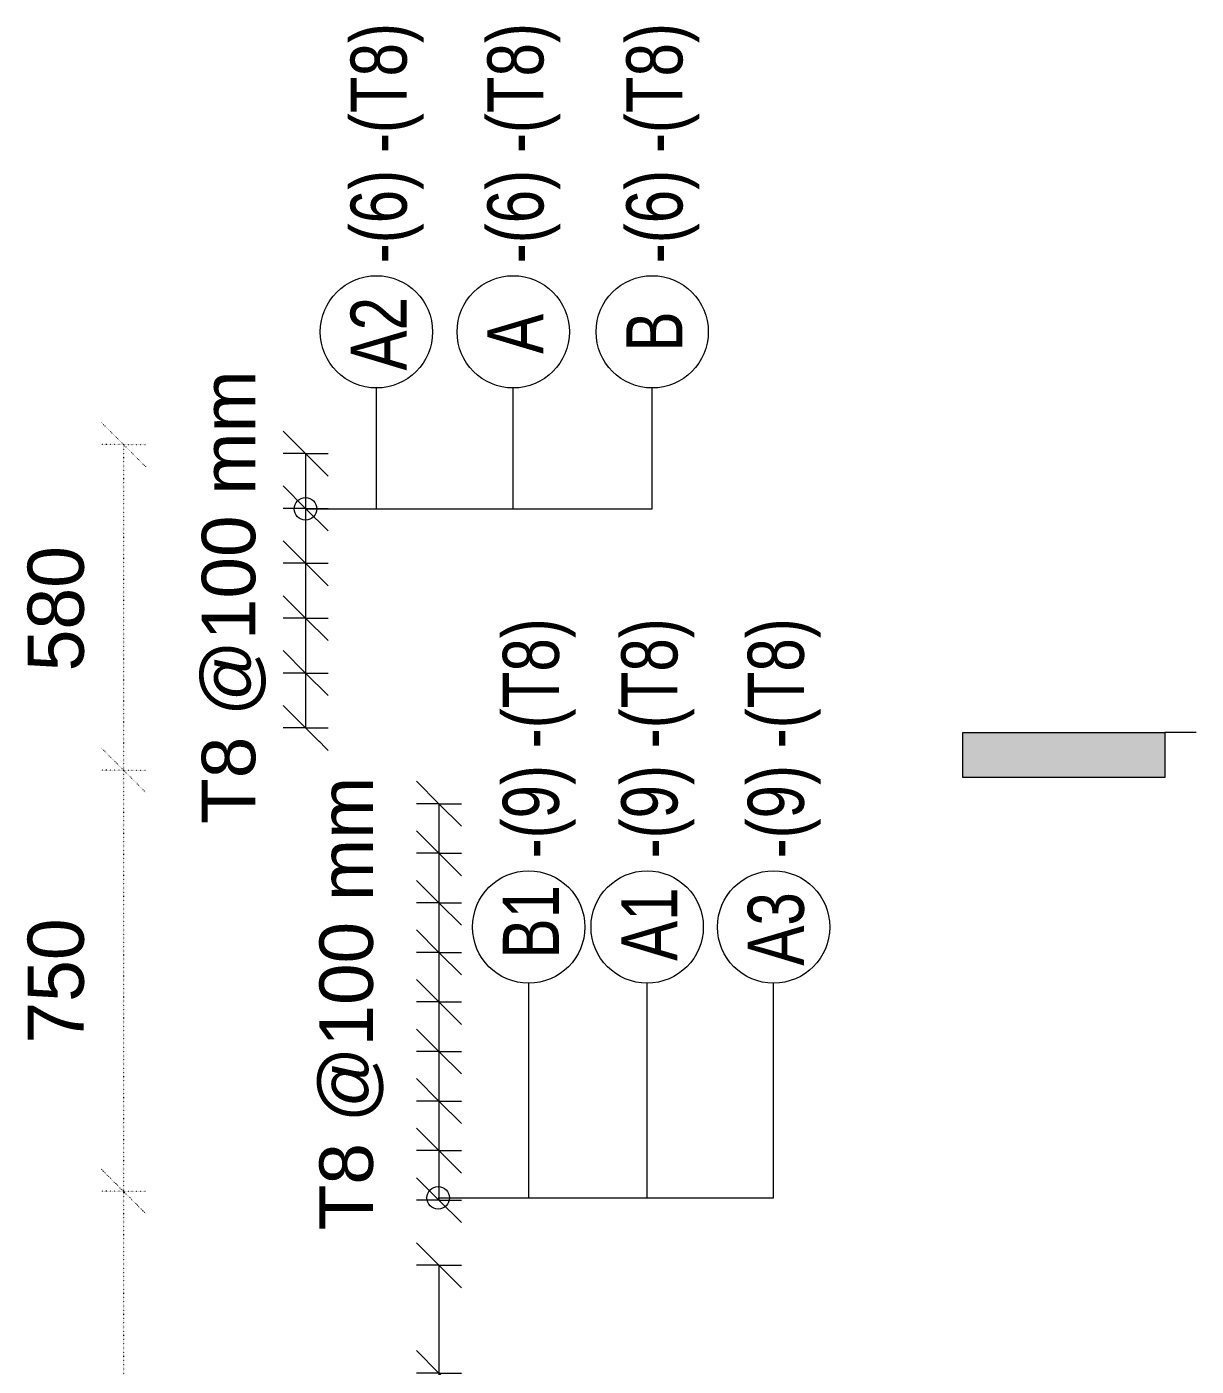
# Model space of a CAD drawing. Header units: millimetres. Extents: x -5408 to 3643, y -1561 to 6809.
# Drawn here: x -5408 to -3325, y 1978 to 4364 of the extents above; entities that cross this region are included whole.
import ezdxf

# ---------------------------------------------------------------- set-up
doc = ezdxf.new("R2010")
doc.units = ezdxf.units.MM
doc.linetypes.add('Dot 1mm', pattern=[1, 0, -1])
for name, color, linetype, lineweight in [('A-ANNO-DIMS', 211, 'Continuous', 9), ('A-ANNO-DIMS-40', 211, 'Continuous', 9), ('G-ANNO-SYMB', 111, 'Continuous', 9), ('S-RBAR-IDEN', 171, 'Continuous', 9)]:
    doc.layers.add(name, color=color, linetype=linetype, lineweight=lineweight)
doc.styles.add('Arial_1', font='arial.ttf', dxfattribs={"height": 95.25})
doc.styles.add('Nirmala UI Semilight', font='NirmalaS.ttf', dxfattribs={"width": 0.8, "height": 100})
doc.styles.add('Nirmala UI Semilight_1', font='NirmalaS.ttf', dxfattribs={"height": 100})
doc.dimstyles.new('Arrow_Filled_-_2_5_NI_UI_1', dxfattribs={"dimscale": 304.8, "dimtxt": 104.736395, "dimasz": 0.262467, "dimexe": 0.131234, "dimexo": 0.0625, "dimgap": 0.131234, "dimtad": 1, "dimdec": 4, "dimzin": 0, "dimdsep": 46, "dimtxsty": 'Arial_1', "dimblk1": 'OBLIQUE', "dimblk2": 'OBLIQUE', "dimsah": 1, "dimcen": 0.09, "dimazin": 0, "dimtfac": 1, "dimtdec": 4, "dimtix": 1, "dimtmove": 0, "dimatfit": 3, "dimfxl": 0.131234, "dimfxlon": 1, "dimtvp": 1, "dimtolj": 1, "dimtzin": 0, "dimarcsym": 2})
doc.dimstyles.new('Arrow_Filled_-_2_5_NI_UI_2', dxfattribs={"dimscale": 304.8, "dimtxt": 104.736395, "dimasz": 0.262467, "dimexe": 0.131234, "dimexo": 0.0625, "dimgap": 0.131234, "dimtad": 1, "dimdec": 4, "dimzin": 0, "dimdsep": 46, "dimtxsty": 'Nirmala UI Semilight', "dimblk1": 'OBLIQUE', "dimblk2": 'OBLIQUE', "dimsah": 1, "dimcen": 0.09, "dimazin": 0, "dimtfac": 1, "dimtdec": 4, "dimtix": 1, "dimtmove": 0, "dimatfit": 3, "dimfxl": 0.131234, "dimfxlon": 1, "dimtvp": 1, "dimtolj": 1, "dimtzin": 0, "dimarcsym": 2})
doc.dimstyles.new('Arrow_Filled_-_2_5_NI_UI_3', dxfattribs={"dimscale": 304.8, "dimtxt": 104.736395, "dimasz": 0.262467, "dimexe": 0.131234, "dimexo": 0.0625, "dimgap": 0.131234, "dimtad": 1, "dimdec": 4, "dimzin": 0, "dimdsep": 46, "dimtxsty": 'Nirmala UI Semilight_1', "dimblk1": 'OBLIQUE', "dimblk2": 'OBLIQUE', "dimsah": 1, "dimcen": 0.09, "dimazin": 0, "dimtfac": 1, "dimtdec": 4, "dimtix": 1, "dimtmove": 0, "dimatfit": 3, "dimfxl": 0.131234, "dimfxlon": 1, "dimtvp": 1, "dimtolj": 1, "dimtzin": 0, "dimarcsym": 2})

# ---------------------------------------------------------------- blocks, each defined once
blk = doc.blocks.new('Detail View - M_Section Tail - Filled Horizontal-14034-Elevation Front Copy 1')
at = {"layer": 'G-ANNO-SYMB'}
blk.add_hatch(color=256, dxfattribs=at).paths.add_polyline_path([(-3380.7, -773.4), (-3380.7, -693.4), (-3740.7, -693.4), (-3740.7, -773.4)])
for p, q in [((-3740.7, -773.4), (-3740.7, -693.4)), ((-3740.7, -693.4), (-3380.7, -693.4)), ((-3380.7, -693.4), (-3380.7, -773.4)), ((-3380.7, -773.4), (-3740.7, -773.4))]:
    blk.add_line(p, q, dxfattribs=at)
blk = doc.blocks.new('DIMBLOCK10-Elevation Front Copy 1')
at = {"layer": 'A-ANNO-DIMS-40'}
for p, q in [((-4673.9, 2157.9), (-4713.9, 2197.9)), ((-4673.9, 2157.9), (-4713.9, 2157.9)), ((-4673.9, 2157.9), (-4673.9, 1966)), ((-4673.9, 2157.9), (-4633.9, 2117.9)), ((-4673.9, 2157.9), (-4633.9, 2157.9)), ((-4673.9, 1966), (-4713.9, 2006)), ((-4673.9, 1966), (-4713.9, 1966)), ((-4673.9, 1966), (-4633.9, 1926)), ((-4673.9, 1966), (-4633.9, 1966))]:
    blk.add_line(p, q, dxfattribs=at)
blk = doc.blocks.new('_Oblique')
at = {"color": 0, "linetype": 'ByBlock', "lineweight": -2}
blk.add_line((-0.5, -0.5), (0.5, 0.5), dxfattribs=at)
blk = doc.blocks.new('DIMBLOCK11-Elevation Front Copy 1')
at = {"layer": 'A-ANNO-DIMS-40'}
for p, q in [((-4673.9, 1966), (-4713.9, 2006)), ((-4673.9, 1966), (-4713.9, 1966)), ((-4673.9, 1966), (-4673.9, 1774)), ((-4673.9, 1966), (-4633.9, 1926)), ((-4673.9, 1966), (-4633.9, 1966)), ((-4673.9, 1774), (-4713.9, 1814)), ((-4673.9, 1774), (-4713.9, 1774)), ((-4673.9, 1774), (-4633.9, 1734)), ((-4673.9, 1774), (-4633.9, 1774))]:
    blk.add_line(p, q, dxfattribs=at)
blk = doc.blocks.new('DIMBLOCK24-Elevation Front Copy 1')
at = {"layer": 'A-ANNO-DIMS-40'}
for p, q in [((-4673.9, 2157.9), (-4713.9, 2197.9)), ((-4673.9, 2157.9), (-4713.9, 2157.9)), ((-4673.9, 2157.9), (-4673.9, -528.9)), ((-4673.9, 2157.9), (-4673.9, 1966)), ((-4673.9, 2157.9), (-4633.9, 2117.9)), ((-4673.9, 2157.9), (-4633.9, 2157.9)), ((-4673.9, 1966), (-4713.9, 2006)), ((-4673.9, 1966), (-4713.9, 1966)), ((-4673.9, 1966), (-4673.9, 1774)), ((-4673.9, 1966), (-4633.9, 1926)), ((-4673.9, 1966), (-4633.9, 1966)), ((-4673.9, 1774), (-4713.9, 1814)), ((-4673.9, 1774), (-4713.9, 1774)), ((-4673.9, 1774), (-4673.9, 1582.1)), ((-4673.9, 1774), (-4633.9, 1734)), ((-4673.9, 1774), (-4633.9, 1774)), ((-4673.9, 1582.1), (-4713.9, 1622.1)), ((-4673.9, 1582.1), (-4713.9, 1582.1)), ((-4673.9, 1582.1), (-4673.9, 1390.2)), ((-4673.9, 1582.1), (-4633.9, 1542.1)), ((-4673.9, 1582.1), (-4633.9, 1582.1)), ((-4673.9, 1390.2), (-4713.9, 1430.2)), ((-4673.9, 1390.2), (-4713.9, 1390.2)), ((-4673.9, 1390.2), (-4673.9, 1198.3)), ((-4673.9, 1390.2), (-4633.9, 1350.2)), ((-4673.9, 1390.2), (-4633.9, 1390.2)), ((-4673.9, 1198.3), (-4713.9, 1238.3)), ((-4673.9, 1198.3), (-4713.9, 1198.3)), ((-4673.9, 1198.3), (-4673.9, 1006.4)), ((-4673.9, 1198.3), (-4633.9, 1158.3)), ((-4673.9, 1198.3), (-4633.9, 1198.3)), ((-4673.9, 1006.4), (-4713.9, 1046.4)), ((-4673.9, 1006.4), (-4713.9, 1006.4)), ((-4673.9, 1006.4), (-4673.9, 814.5)), ((-4673.9, 1006.4), (-4633.9, 966.4)), ((-4673.9, 1006.4), (-4633.9, 1006.4)), ((-4673.9, 814.5), (-4713.9, 854.5)), ((-4673.9, 814.5), (-4713.9, 814.5)), ((-4673.9, 814.5), (-4673.9, 622.6)), ((-4673.9, 814.5), (-4633.9, 774.5)), ((-4673.9, 814.5), (-4633.9, 814.5)), ((-4673.9, 622.6), (-4713.9, 662.6)), ((-4673.9, 622.6), (-4713.9, 622.6)), ((-4673.9, 622.6), (-4673.9, 430.6)), ((-4673.9, 622.6), (-4633.9, 582.6)), ((-4673.9, 622.6), (-4633.9, 622.6)), ((-4673.9, 430.6), (-4713.9, 470.6)), ((-4673.9, 430.6), (-4713.9, 430.6)), ((-4673.9, 430.6), (-4673.9, 238.7)), ((-4673.9, 430.6), (-4633.9, 390.6)), ((-4673.9, 430.6), (-4633.9, 430.6)), ((-4673.9, 238.7), (-4713.9, 278.7)), ((-4673.9, 238.7), (-4713.9, 238.7)), ((-4673.9, 238.7), (-4673.9, 46.8)), ((-4673.9, 238.7), (-4633.9, 198.7)), ((-4673.9, 238.7), (-4633.9, 238.7)), ((-4673.9, 46.8), (-4713.9, 86.8)), ((-4673.9, 46.8), (-4713.9, 46.8)), ((-4673.9, 46.8), (-4673.9, -145.1)), ((-4673.9, 46.8), (-4633.9, 6.8)), ((-4673.9, 46.8), (-4633.9, 46.8)), ((-4673.9, -145.1), (-4713.9, -105.1)), ((-4673.9, -145.1), (-4713.9, -145.1)), ((-4673.9, -145.1), (-4673.9, -337)), ((-4673.9, -145.1), (-4633.9, -185.1)), ((-4673.9, -145.1), (-4633.9, -145.1)), ((-4673.9, -337), (-4713.9, -297)), ((-4673.9, -337), (-4713.9, -337)), ((-4673.9, -337), (-4673.9, -528.9)), ((-4673.9, -337), (-4633.9, -377)), ((-4673.9, -337), (-4633.9, -337)), ((-4673.9, -528.9), (-4713.9, -488.9)), ((-4673.9, -528.9), (-4713.9, -528.9)), ((-4673.9, -528.9), (-4633.9, -568.9)), ((-4673.9, -528.9), (-4633.9, -528.9))]:
    blk.add_line(p, q, dxfattribs=at)
blk = doc.blocks.new('_None')
blk = doc.blocks.new('DIMBLOCK25-Elevation Front Copy 1')
at = {"layer": 'A-ANNO-DIMS-40'}
for p, q in [((-4673.9, 2979.9), (-4713.9, 3019.9)), ((-4673.9, 2979.9), (-4713.9, 2979.9)), ((-4673.9, 2979.9), (-4673.9, 2891.7)), ((-4673.9, 2979.9), (-4633.9, 2939.9)), ((-4673.9, 2979.9), (-4633.9, 2979.9)), ((-4673.9, 2891.7), (-4713.9, 2931.7)), ((-4673.9, 2891.7), (-4713.9, 2891.7)), ((-4673.9, 2891.7), (-4633.9, 2851.7)), ((-4673.9, 2891.7), (-4633.9, 2891.7))]:
    blk.add_line(p, q, dxfattribs=at)
blk = doc.blocks.new('DIMBLOCK26-Elevation Front Copy 1')
at = {"layer": 'A-ANNO-DIMS-40'}
for p, q in [((-4673.9, 2891.7), (-4713.9, 2931.7)), ((-4673.9, 2891.7), (-4713.9, 2891.7)), ((-4673.9, 2891.7), (-4673.9, 2803.4)), ((-4673.9, 2891.7), (-4633.9, 2851.7)), ((-4673.9, 2891.7), (-4633.9, 2891.7)), ((-4673.9, 2803.4), (-4713.9, 2843.4)), ((-4673.9, 2803.4), (-4713.9, 2803.4)), ((-4673.9, 2803.4), (-4633.9, 2763.4)), ((-4673.9, 2803.4), (-4633.9, 2803.4))]:
    blk.add_line(p, q, dxfattribs=at)
blk = doc.blocks.new('DIMBLOCK27-Elevation Front Copy 1')
at = {"layer": 'A-ANNO-DIMS-40'}
for p, q in [((-4673.9, 2803.4), (-4713.9, 2843.4)), ((-4673.9, 2803.4), (-4713.9, 2803.4)), ((-4673.9, 2803.4), (-4673.9, 2715.2)), ((-4673.9, 2803.4), (-4633.9, 2763.4)), ((-4673.9, 2803.4), (-4633.9, 2803.4)), ((-4673.9, 2715.2), (-4713.9, 2755.2)), ((-4673.9, 2715.2), (-4713.9, 2715.2)), ((-4673.9, 2715.2), (-4633.9, 2675.2)), ((-4673.9, 2715.2), (-4633.9, 2715.2))]:
    blk.add_line(p, q, dxfattribs=at)
blk = doc.blocks.new('DIMBLOCK28-Elevation Front Copy 1')
at = {"layer": 'A-ANNO-DIMS-40'}
for p, q in [((-4673.9, 2715.2), (-4713.9, 2755.2)), ((-4673.9, 2715.2), (-4713.9, 2715.2)), ((-4673.9, 2715.2), (-4673.9, 2626.9)), ((-4673.9, 2715.2), (-4633.9, 2675.2)), ((-4673.9, 2715.2), (-4633.9, 2715.2)), ((-4673.9, 2626.9), (-4713.9, 2666.9)), ((-4673.9, 2626.9), (-4713.9, 2626.9)), ((-4673.9, 2626.9), (-4633.9, 2586.9)), ((-4673.9, 2626.9), (-4633.9, 2626.9))]:
    blk.add_line(p, q, dxfattribs=at)
blk = doc.blocks.new('DIMBLOCK29-Elevation Front Copy 1')
at = {"layer": 'A-ANNO-DIMS-40'}
for p, q in [((-4673.9, 2626.9), (-4713.9, 2666.9)), ((-4673.9, 2626.9), (-4713.9, 2626.9)), ((-4673.9, 2626.9), (-4673.9, 2538.7)), ((-4673.9, 2626.9), (-4633.9, 2586.9)), ((-4673.9, 2626.9), (-4633.9, 2626.9)), ((-4673.9, 2538.7), (-4713.9, 2578.7)), ((-4673.9, 2538.7), (-4713.9, 2538.7)), ((-4673.9, 2538.7), (-4633.9, 2498.7)), ((-4673.9, 2538.7), (-4633.9, 2538.7))]:
    blk.add_line(p, q, dxfattribs=at)
blk = doc.blocks.new('DIMBLOCK30-Elevation Front Copy 1')
at = {"layer": 'A-ANNO-DIMS-40'}
for p, q in [((-4673.9, 2538.7), (-4713.9, 2578.7)), ((-4673.9, 2538.7), (-4713.9, 2538.7)), ((-4673.9, 2538.7), (-4673.9, 2450.4)), ((-4673.9, 2538.7), (-4633.9, 2498.7)), ((-4673.9, 2538.7), (-4633.9, 2538.7)), ((-4673.9, 2450.4), (-4713.9, 2490.4)), ((-4673.9, 2450.4), (-4713.9, 2450.4)), ((-4673.9, 2450.4), (-4633.9, 2410.4)), ((-4673.9, 2450.4), (-4633.9, 2450.4))]:
    blk.add_line(p, q, dxfattribs=at)
blk = doc.blocks.new('DIMBLOCK31-Elevation Front Copy 1')
at = {"layer": 'A-ANNO-DIMS-40'}
for p, q in [((-4673.9, 2450.4), (-4713.9, 2490.4)), ((-4673.9, 2450.4), (-4713.9, 2450.4)), ((-4673.9, 2450.4), (-4673.9, 2362.2)), ((-4673.9, 2450.4), (-4633.9, 2410.4)), ((-4673.9, 2450.4), (-4633.9, 2450.4)), ((-4673.9, 2362.2), (-4713.9, 2402.2)), ((-4673.9, 2362.2), (-4713.9, 2362.2)), ((-4673.9, 2362.2), (-4633.9, 2322.2)), ((-4673.9, 2362.2), (-4633.9, 2362.2))]:
    blk.add_line(p, q, dxfattribs=at)
blk = doc.blocks.new('DIMBLOCK32-Elevation Front Copy 1')
at = {"layer": 'A-ANNO-DIMS-40'}
for p, q in [((-4673.9, 2362.2), (-4713.9, 2402.2)), ((-4673.9, 2362.2), (-4713.9, 2362.2)), ((-4673.9, 2362.2), (-4673.9, 2273.9)), ((-4673.9, 2362.2), (-4633.9, 2322.2)), ((-4673.9, 2362.2), (-4633.9, 2362.2)), ((-4673.9, 2273.9), (-4713.9, 2313.9)), ((-4673.9, 2273.9), (-4713.9, 2273.9)), ((-4673.9, 2273.9), (-4633.9, 2233.9)), ((-4673.9, 2273.9), (-4633.9, 2273.9))]:
    blk.add_line(p, q, dxfattribs=at)
blk = doc.blocks.new('DIMBLOCK33-Elevation Front Copy 1')
at = {"layer": 'A-ANNO-DIMS-40'}
for p, q in [((-4673.9, 2979.9), (-4713.9, 3019.9)), ((-4673.9, 2979.9), (-4713.9, 2979.9)), ((-4673.9, 2979.9), (-4673.9, 2273.9)), ((-4673.9, 2979.9), (-4673.9, 2891.7)), ((-4673.9, 2979.9), (-4633.9, 2939.9)), ((-4673.9, 2979.9), (-4633.9, 2979.9)), ((-4673.9, 2891.7), (-4713.9, 2931.7)), ((-4673.9, 2891.7), (-4713.9, 2891.7)), ((-4673.9, 2891.7), (-4673.9, 2803.4)), ((-4673.9, 2891.7), (-4633.9, 2851.7)), ((-4673.9, 2891.7), (-4633.9, 2891.7)), ((-4673.9, 2803.4), (-4713.9, 2843.4)), ((-4673.9, 2803.4), (-4713.9, 2803.4)), ((-4673.9, 2803.4), (-4673.9, 2715.2)), ((-4673.9, 2803.4), (-4633.9, 2763.4)), ((-4673.9, 2803.4), (-4633.9, 2803.4)), ((-4673.9, 2715.2), (-4713.9, 2755.2)), ((-4673.9, 2715.2), (-4713.9, 2715.2)), ((-4673.9, 2715.2), (-4673.9, 2626.9)), ((-4673.9, 2715.2), (-4633.9, 2675.2)), ((-4673.9, 2715.2), (-4633.9, 2715.2)), ((-4673.9, 2626.9), (-4713.9, 2666.9)), ((-4673.9, 2626.9), (-4713.9, 2626.9)), ((-4673.9, 2626.9), (-4673.9, 2538.7)), ((-4673.9, 2626.9), (-4633.9, 2586.9)), ((-4673.9, 2626.9), (-4633.9, 2626.9)), ((-4673.9, 2538.7), (-4713.9, 2578.7)), ((-4673.9, 2538.7), (-4713.9, 2538.7)), ((-4673.9, 2538.7), (-4673.9, 2450.4)), ((-4673.9, 2538.7), (-4633.9, 2498.7)), ((-4673.9, 2538.7), (-4633.9, 2538.7)), ((-4673.9, 2450.4), (-4713.9, 2490.4)), ((-4673.9, 2450.4), (-4713.9, 2450.4)), ((-4673.9, 2450.4), (-4673.9, 2362.2)), ((-4673.9, 2450.4), (-4633.9, 2410.4)), ((-4673.9, 2450.4), (-4633.9, 2450.4)), ((-4673.9, 2362.2), (-4713.9, 2402.2)), ((-4673.9, 2362.2), (-4713.9, 2362.2)), ((-4673.9, 2362.2), (-4673.9, 2273.9)), ((-4673.9, 2362.2), (-4633.9, 2322.2)), ((-4673.9, 2362.2), (-4633.9, 2362.2)), ((-4673.9, 2273.9), (-4713.9, 2313.9)), ((-4673.9, 2273.9), (-4713.9, 2273.9)), ((-4673.9, 2273.9), (-4633.9, 2233.9)), ((-4673.9, 2273.9), (-4633.9, 2273.9))]:
    blk.add_line(p, q, dxfattribs=at)
blk = doc.blocks.new('M_Rebar Tag_rfa MARK - DOT 1 MM-794228-Elevation Front Copy 1')
at = {"layer": 'S-RBAR-IDEN'}
blk.add_circle((-4540.3, -1460.8), 100, dxfattribs=at)
blk = doc.blocks.new('DIMBLOCK34-Elevation Front Copy 1')
at = {"layer": 'A-ANNO-DIMS-40'}
for p, q in [((-4911.3, 3603.6), (-4951.3, 3643.6)), ((-4911.3, 3603.6), (-4951.3, 3603.6)), ((-4911.3, 3603.6), (-4911.3, 3505.9)), ((-4911.3, 3603.6), (-4871.3, 3563.6)), ((-4911.3, 3603.6), (-4871.3, 3603.6)), ((-4911.3, 3505.9), (-4951.3, 3545.9)), ((-4911.3, 3505.9), (-4951.3, 3505.9)), ((-4911.3, 3505.9), (-4871.3, 3465.9)), ((-4911.3, 3505.9), (-4871.3, 3505.9))]:
    blk.add_line(p, q, dxfattribs=at)
blk = doc.blocks.new('DIMBLOCK35-Elevation Front Copy 1')
at = {"layer": 'A-ANNO-DIMS-40'}
for p, q in [((-4911.3, 3505.9), (-4951.3, 3545.9)), ((-4911.3, 3505.9), (-4951.3, 3505.9)), ((-4911.3, 3505.9), (-4911.3, 3408.2)), ((-4911.3, 3505.9), (-4871.3, 3465.9)), ((-4911.3, 3505.9), (-4871.3, 3505.9)), ((-4911.3, 3408.2), (-4951.3, 3448.2)), ((-4911.3, 3408.2), (-4951.3, 3408.2)), ((-4911.3, 3408.2), (-4871.3, 3368.2)), ((-4911.3, 3408.2), (-4871.3, 3408.2))]:
    blk.add_line(p, q, dxfattribs=at)
blk = doc.blocks.new('DIMBLOCK36-Elevation Front Copy 1')
at = {"layer": 'A-ANNO-DIMS-40'}
for p, q in [((-4911.3, 3408.2), (-4951.3, 3448.2)), ((-4911.3, 3408.2), (-4951.3, 3408.2)), ((-4911.3, 3408.2), (-4911.3, 3310.4)), ((-4911.3, 3408.2), (-4871.3, 3368.2)), ((-4911.3, 3408.2), (-4871.3, 3408.2)), ((-4911.3, 3310.4), (-4951.3, 3350.4)), ((-4911.3, 3310.4), (-4951.3, 3310.4)), ((-4911.3, 3310.4), (-4871.3, 3270.4)), ((-4911.3, 3310.4), (-4871.3, 3310.4))]:
    blk.add_line(p, q, dxfattribs=at)
blk = doc.blocks.new('DIMBLOCK37-Elevation Front Copy 1')
at = {"layer": 'A-ANNO-DIMS-40'}
for p, q in [((-4911.3, 3310.4), (-4951.3, 3350.4)), ((-4911.3, 3310.4), (-4951.3, 3310.4)), ((-4911.3, 3310.4), (-4911.3, 3212.7)), ((-4911.3, 3310.4), (-4871.3, 3270.4)), ((-4911.3, 3310.4), (-4871.3, 3310.4)), ((-4911.3, 3212.7), (-4951.3, 3252.7)), ((-4911.3, 3212.7), (-4951.3, 3212.7)), ((-4911.3, 3212.7), (-4871.3, 3172.7)), ((-4911.3, 3212.7), (-4871.3, 3212.7))]:
    blk.add_line(p, q, dxfattribs=at)
blk = doc.blocks.new('DIMBLOCK38-Elevation Front Copy 1')
at = {"layer": 'A-ANNO-DIMS-40'}
for p, q in [((-4911.3, 3212.7), (-4951.3, 3252.7)), ((-4911.3, 3212.7), (-4951.3, 3212.7)), ((-4911.3, 3212.7), (-4911.3, 3114.9)), ((-4911.3, 3212.7), (-4871.3, 3172.7)), ((-4911.3, 3212.7), (-4871.3, 3212.7)), ((-4911.3, 3114.9), (-4951.3, 3154.9)), ((-4911.3, 3114.9), (-4951.3, 3114.9)), ((-4911.3, 3114.9), (-4871.3, 3074.9)), ((-4911.3, 3114.9), (-4871.3, 3114.9))]:
    blk.add_line(p, q, dxfattribs=at)
blk = doc.blocks.new('DIMBLOCK39-Elevation Front Copy 1')
at = {"layer": 'A-ANNO-DIMS-40'}
for p, q in [((-4911.3, 3603.6), (-4951.3, 3643.6)), ((-4911.3, 3603.6), (-4951.3, 3603.6)), ((-4911.3, 3603.6), (-4911.3, 3114.9)), ((-4911.3, 3603.6), (-4911.3, 3505.9)), ((-4911.3, 3603.6), (-4871.3, 3563.6)), ((-4911.3, 3603.6), (-4871.3, 3603.6)), ((-4911.3, 3505.9), (-4951.3, 3545.9)), ((-4911.3, 3505.9), (-4951.3, 3505.9)), ((-4911.3, 3505.9), (-4911.3, 3408.2)), ((-4911.3, 3505.9), (-4871.3, 3465.9)), ((-4911.3, 3505.9), (-4871.3, 3505.9)), ((-4911.3, 3408.2), (-4951.3, 3448.2)), ((-4911.3, 3408.2), (-4951.3, 3408.2)), ((-4911.3, 3408.2), (-4911.3, 3310.4)), ((-4911.3, 3408.2), (-4871.3, 3368.2)), ((-4911.3, 3408.2), (-4871.3, 3408.2)), ((-4911.3, 3310.4), (-4951.3, 3350.4)), ((-4911.3, 3310.4), (-4951.3, 3310.4)), ((-4911.3, 3310.4), (-4911.3, 3212.7)), ((-4911.3, 3310.4), (-4871.3, 3270.4)), ((-4911.3, 3310.4), (-4871.3, 3310.4)), ((-4911.3, 3212.7), (-4951.3, 3252.7)), ((-4911.3, 3212.7), (-4951.3, 3212.7)), ((-4911.3, 3212.7), (-4911.3, 3114.9)), ((-4911.3, 3212.7), (-4871.3, 3172.7)), ((-4911.3, 3212.7), (-4871.3, 3212.7)), ((-4911.3, 3114.9), (-4951.3, 3154.9)), ((-4911.3, 3114.9), (-4951.3, 3114.9)), ((-4911.3, 3114.9), (-4871.3, 3074.9)), ((-4911.3, 3114.9), (-4871.3, 3114.9))]:
    blk.add_line(p, q, dxfattribs=at)
blk = doc.blocks.new('DIMBLOCK40-Elevation Front Copy 1')
at = {"layer": 'A-ANNO-DIMS-40', "linetype": 'Dot 1mm'}
for p, q in [((-5236, 3620), (-5276, 3660)), ((-5236, 3620), (-5276, 3620)), ((-5236, 3620), (-5236, 3040)), ((-5236, 3620), (-5196, 3580)), ((-5236, 3620), (-5196, 3620)), ((-5236, 3040), (-5276, 3080)), ((-5236, 3040), (-5276, 3040)), ((-5236, 3040), (-5196, 3000)), ((-5236, 3040), (-5196, 3040))]:
    blk.add_line(p, q, dxfattribs=at)
at = {"layer": 'A-ANNO-DIMS-40', "color": 0, "linetype": 'Dot 1mm', "insert": (-5406.5, 3215.7), "char_height": 100, "width": 274.219, "attachment_point": 1, "rotation": 90, "line_spacing_factor": 1.142579, "style": 'Nirmala UI Semilight_1'}
blk.add_mtext('580', dxfattribs=at)
blk = doc.blocks.new('DIMBLOCK41-Elevation Front Copy 1')
at = {"layer": 'A-ANNO-DIMS-40', "linetype": 'Dot 1mm'}
for p, q in [((-5236, 3040), (-5276, 3080)), ((-5236, 3040), (-5276, 3040)), ((-5236, 3040), (-5236, 2290)), ((-5236, 3040), (-5196, 3000)), ((-5236, 3040), (-5196, 3040)), ((-5236, 2290), (-5276, 2330)), ((-5236, 2290), (-5276, 2290)), ((-5236, 2290), (-5196, 2250)), ((-5236, 2290), (-5196, 2290))]:
    blk.add_line(p, q, dxfattribs=at)
at = {"layer": 'A-ANNO-DIMS-40', "color": 0, "linetype": 'Dot 1mm', "insert": (-5406.5, 2552.6), "char_height": 100, "width": 269.649, "attachment_point": 1, "rotation": 90, "line_spacing_factor": 1.142579, "style": 'Nirmala UI Semilight_1'}
blk.add_mtext('750', dxfattribs=at)
blk = doc.blocks.new('DIMBLOCK42-Elevation Front Copy 1')
at = {"layer": 'A-ANNO-DIMS-40', "linetype": 'Dot 1mm'}
for p, q in [((-5236, 2290), (-5276, 2330)), ((-5236, 2290), (-5276, 2290)), ((-5236, 2290), (-5236, -645)), ((-5236, 2290), (-5196, 2250)), ((-5236, 2290), (-5196, 2290)), ((-5236, -645), (-5276, -605)), ((-5236, -645), (-5276, -645)), ((-5236, -645), (-5196, -685)), ((-5236, -645), (-5196, -645))]:
    blk.add_line(p, q, dxfattribs=at)
at = {"layer": 'A-ANNO-DIMS-40', "color": 0, "linetype": 'Dot 1mm', "insert": (-5406.5, 670.2), "char_height": 100, "width": 365.625, "attachment_point": 1, "rotation": 90, "line_spacing_factor": 1.142579, "style": 'Nirmala UI Semilight_1'}
blk.add_mtext('2935', dxfattribs=at)

msp = doc.modelspace()

# ---------------------------------------------------------------- linework, layer by layer
at = {"layer": 'G-ANNO-SYMB'}
msp.add_line((-3324.90904, 3106.581), (-3380.6858, 3106.581), dxfattribs=at)
at = {"layer": 'S-RBAR-IDEN'}
for p, q in [((-4785.16514, 3505.08007), (-4785.16514, 3720.34162)), ((-4541.56503, 3505.08007), (-4541.56503, 3720.34162)), ((-4294.00002, 3505.08007), (-4294.00002, 3720.34162)), ((-4911.57465, 3505.08007), (-4785.16514, 3505.08007)), ((-4911.57465, 3505.08007), (-4541.56503, 3505.08007)), ((-4911.57465, 3505.08007), (-4294.00002, 3505.08007)), ((-4514.00002, 2278.04301), (-4514.00002, 2660.32264)), ((-4302.91973, 2278.04301), (-4302.91973, 2660.32264)), ((-4077.67566, 2278.04301), (-4077.67566, 2660.32264)), ((-4675.28813, 2278.04301), (-4514.00002, 2278.04301)), ((-4675.28813, 2278.04301), (-4302.91973, 2278.04301)), ((-4675.28813, 2278.04301), (-4077.67566, 2278.04301))]:
    msp.add_line(p, q, dxfattribs=at)
for centre in [(-4911.57465, 3505.08007), (-4911.57465, 3505.08007), (-4911.57465, 3505.08007), (-4675.28813, 2278.04301), (-4675.28813, 2278.04301), (-4675.28813, 2278.04301)]:
    msp.add_circle(centre, 20, dxfattribs=at)

# ---------------------------------------------------------------- block references
at = {"layer": 'G-ANNO-SYMB'}
msp.add_blockref('Detail View - M_Section Tail - Filled Horizontal-14034-Elevation Front Copy 1', (0, 3800), dxfattribs=at)
at = {"layer": 'S-RBAR-IDEN'}
for p in [(-244.84128, 5281.18671), (-1.24117, 5281.18671), (246.32384, 5281.18671), (26.32384, 4221.16773), (237.40413, 4221.16773), (462.6482, 4221.16773)]:
    msp.add_blockref('M_Rebar Tag_rfa MARK - DOT 1 MM-794228-Elevation Front Copy 1', p, dxfattribs=at)

# ---------------------------------------------------------------- texts
at = {"layer": 'S-RBAR-IDEN', "char_height": 100, "attachment_point": 1, "rotation": 90, "style": 'Nirmala UI Semilight'}
for s, insert, width in [('-(6) -(T8)', (-4831.24704, 3942.55297), 513.08), ('-(6) -(T8)', (-4587.64693, 3942.55297), 513.08), ('-(6) -(T8)', (-4340.08192, 3942.55297), 513.08), ('A2', (-4831.24704, 3751.57245), 159.0548), ('A', (-4587.64693, 3781.17245), 87.2236), ('B', (-4340.08192, 3785.49245), 76.962), ('-(9) -(T8)', (-4560.08192, 2882.53398), 513.08), ('-(9) -(T8)', (-4349.00164, 2882.53398), 513.08), ('-(9) -(T8)', (-4123.75756, 2882.53398), 513.08), ('B1', (-4560.08192, 2704.35347), 128.27), ('A1', (-4349.00164, 2700.03347), 138.5316), ('A3', (-4123.75756, 2691.55347), 159.0548)]:
    msp.add_mtext(s, dxfattribs=dict(at, insert=insert, width=width))

# ---------------------------------------------------------------- dimensions: what is measured, and where the dimension line sits
at = {"layer": 'A-ANNO-DIMS', "linetype": 'Dot 1mm'}
for base, p1, p2, override, picture, middle in [((-5236.0452, 3040), (-5196.0452, 3620), (-5196.0452, 3040), {"dimpost": '<>', "dimfxl": 580}, 'DIMBLOCK40-Elevation Front Copy 1', (-5327.71884, 3330)), ((-5236.0452, 2290), (-5196.0452, 3040), (-5196.0452, 2290), {"dimpost": '<>', "dimfxl": 750}, 'DIMBLOCK41-Elevation Front Copy 1', (-5327.71884, 2665)), ((-5236.0452, -645), (-5196.0452, 2290), (-5196.0452, -645), {"dimpost": '<>', "dimfxl": 2935}, 'DIMBLOCK42-Elevation Front Copy 1', (-5327.75371, 822.5))]:
    dim = msp.add_linear_dim(base=base, p1=p1, p2=p2, angle=90, dimstyle='Arrow_Filled_-_2_5_NI_UI_3', override=override, dxfattribs=at)
    dim.commit()
    dim.dimension.update_dxf_attribs({"geometry": picture, "text_midpoint": middle})
at = {"layer": 'A-ANNO-DIMS'}
for base, p1, p2, text, dimstyle, override, picture, middle in [((-4911.25728, 3505.89101), (-4871.25728, 3603.62745), (-4871.25728, 3505.89101), ' ', 'Arrow_Filled_-_2_5_NI_UI_2', {"dimpost": '<>', "dimfxl": 97.736447}, 'DIMBLOCK34-Elevation Front Copy 1', (-4911.25728, 3554.75923)), ((-4911.25728, 3408.15456), (-4871.25728, 3505.89101), (-4871.25728, 3408.15456), ' ', 'Arrow_Filled_-_2_5_NI_UI_2', {"dimpost": '<>', "dimfxl": 97.736447}, 'DIMBLOCK35-Elevation Front Copy 1', (-4911.25728, 3457.02278)), ((-4911.25728, 3310.41811), (-4871.25728, 3408.15456), (-4871.25728, 3310.41811), ' ', 'Arrow_Filled_-_2_5_NI_UI_2', {"dimpost": '<>', "dimfxl": 97.736447}, 'DIMBLOCK36-Elevation Front Copy 1', (-4911.25728, 3359.28634)), ((-4911.25728, 3212.68167), (-4871.25728, 3310.41811), (-4871.25728, 3212.68167), ' ', 'Arrow_Filled_-_2_5_NI_UI_2', {"dimpost": '<>', "dimfxl": 97.736447}, 'DIMBLOCK37-Elevation Front Copy 1', (-4911.25728, 3261.54989)), ((-4673.93306, 2273.93359), (-4633.93306, 2979.93359), (-4633.93306, 2273.93359), '706', 'Arrow_Filled_-_2_5_NI_UI_1', {"dimpost": '<>', "dimblk1": 'None', "dimblk2": 'None', "dimsah": 1, "dimfxl": 706}, 'DIMBLOCK33-Elevation Front Copy 1', (-4762.56514, 2626.93359)), ((-4673.93306, 2891.68359), (-4633.93306, 2979.93359), (-4633.93306, 2891.68359), ' ', 'Arrow_Filled_-_2_5_NI_UI_1', {"dimpost": '<>', "dimfxl": 88.25}, 'DIMBLOCK25-Elevation Front Copy 1', (-4673.93306, 2935.80859)), ((-4673.93306, 2803.43359), (-4633.93306, 2891.68359), (-4633.93306, 2803.43359), ' ', 'Arrow_Filled_-_2_5_NI_UI_1', {"dimpost": '<>', "dimfxl": 88.25}, 'DIMBLOCK26-Elevation Front Copy 1', (-4673.93306, 2847.55859)), ((-4673.93306, 2715.18359), (-4633.93306, 2803.43359), (-4633.93306, 2715.18359), ' ', 'Arrow_Filled_-_2_5_NI_UI_1', {"dimpost": '<>', "dimfxl": 88.25}, 'DIMBLOCK27-Elevation Front Copy 1', (-4673.93306, 2759.30859)), ((-4673.93306, 2626.93359), (-4633.93306, 2715.18359), (-4633.93306, 2626.93359), ' ', 'Arrow_Filled_-_2_5_NI_UI_1', {"dimpost": '<>', "dimfxl": 88.25}, 'DIMBLOCK28-Elevation Front Copy 1', (-4673.93306, 2671.05859)), ((-4673.93306, 2538.68359), (-4633.93306, 2626.93359), (-4633.93306, 2538.68359), ' ', 'Arrow_Filled_-_2_5_NI_UI_1', {"dimpost": '<>', "dimfxl": 88.25}, 'DIMBLOCK29-Elevation Front Copy 1', (-4673.93306, 2582.80859)), ((-4673.93306, 2450.43359), (-4633.93306, 2538.68359), (-4633.93306, 2450.43359), ' ', 'Arrow_Filled_-_2_5_NI_UI_1', {"dimpost": '<>', "dimfxl": 88.25}, 'DIMBLOCK30-Elevation Front Copy 1', (-4673.93306, 2494.55859)), ((-4673.93306, 2362.18359), (-4633.93306, 2450.43359), (-4633.93306, 2362.18359), ' ', 'Arrow_Filled_-_2_5_NI_UI_1', {"dimpost": '<>', "dimfxl": 88.25}, 'DIMBLOCK31-Elevation Front Copy 1', (-4673.93306, 2406.30859)), ((-4673.93306, 2273.93359), (-4633.93306, 2362.18359), (-4633.93306, 2273.93359), ' ', 'Arrow_Filled_-_2_5_NI_UI_1', {"dimpost": '<>', "dimfxl": 88.25}, 'DIMBLOCK32-Elevation Front Copy 1', (-4673.93306, 2318.05859)), ((-4673.93526, -528.93359), (-4633.93526, 2157.86719), (-4633.93526, -528.93359), '2687', 'Arrow_Filled_-_2_5_NI_UI_1', {"dimpost": '<>', "dimblk1": 'None', "dimblk2": 'None', "dimsah": 1, "dimfxl": 2686.800781}, 'DIMBLOCK24-Elevation Front Copy 1', (-4762.56734, 814.4668)), ((-4673.93526, 1965.95285), (-4633.93526, 2157.86719), (-4633.93526, 1965.95285), ' ', 'Arrow_Filled_-_2_5_NI_UI_1', {"dimpost": '<>', "dimfxl": 191.914342}, 'DIMBLOCK10-Elevation Front Copy 1', (-4673.93526, 2061.91002)), ((-4673.93526, 1774.0385), (-4633.93526, 1965.95285), (-4633.93526, 1774.0385), ' ', 'Arrow_Filled_-_2_5_NI_UI_1', {"dimpost": '<>', "dimfxl": 191.914342}, 'DIMBLOCK11-Elevation Front Copy 1', (-4673.93526, 1869.99568))]:
    dim = msp.add_linear_dim(base=base, p1=p1, p2=p2, angle=90, text=text, dimstyle=dimstyle, override=override, dxfattribs=at)
    dim.commit()
    dim.dimension.update_dxf_attribs({"geometry": picture, "text_midpoint": middle})

# ---------------------------------------------------------------- next in the draw order: texts
at = {"layer": 'S-RBAR-IDEN', "insert": (-4886.74678, 2220.20432), "char_height": 95.25, "width": 990.88575, "attachment_point": 1, "rotation": 90, "style": 'Arial_1', "bg_fill": 3, "box_fill_scale": 0, "bg_fill_color": 256, "bg_fill_true_color": 3254780160, "bg_fill_transparency": 256}
msp.add_mtext('T8 @100 mm', dxfattribs=at)

# ---------------------------------------------------------------- next in the draw order: dimensions: what is measured, and where the dimension line sits
at = {"layer": 'A-ANNO-DIMS'}
for p1, text, override, picture, middle in [((-4871.25728, 3603.62745), '489', {"dimpost": '<>', "dimblk1": 'None', "dimblk2": 'None', "dimsah": 1, "dimfxl": 488.682234}, 'DIMBLOCK39-Elevation Front Copy 1', (-5002.96579, 3359.28634)), ((-4871.25728, 3212.68167), ' ', {"dimpost": '<>', "dimfxl": 97.736447}, 'DIMBLOCK38-Elevation Front Copy 1', (-4911.25728, 3163.81344))]:
    dim = msp.add_linear_dim(base=(-4911.25728, 3114.94522), p1=p1, p2=(-4871.25728, 3114.94522), angle=90, text=text, dimstyle='Arrow_Filled_-_2_5_NI_UI_2', override=override, dxfattribs=at)
    dim.commit()
    dim.dimension.update_dxf_attribs({"geometry": picture, "text_midpoint": middle})

# ---------------------------------------------------------------- next in the draw order: texts
at = {"layer": 'S-RBAR-IDEN', "insert": (-5096.26549, 2944.06624), "char_height": 95.25, "width": 990.88575, "attachment_point": 1, "rotation": 90, "style": 'Arial_1', "bg_fill": 3, "box_fill_scale": 0, "bg_fill_color": 256, "bg_fill_true_color": 3254780160, "bg_fill_transparency": 256}
msp.add_mtext('T8 @100 mm', dxfattribs=at)

doc.saveas('drawing.dxf')
